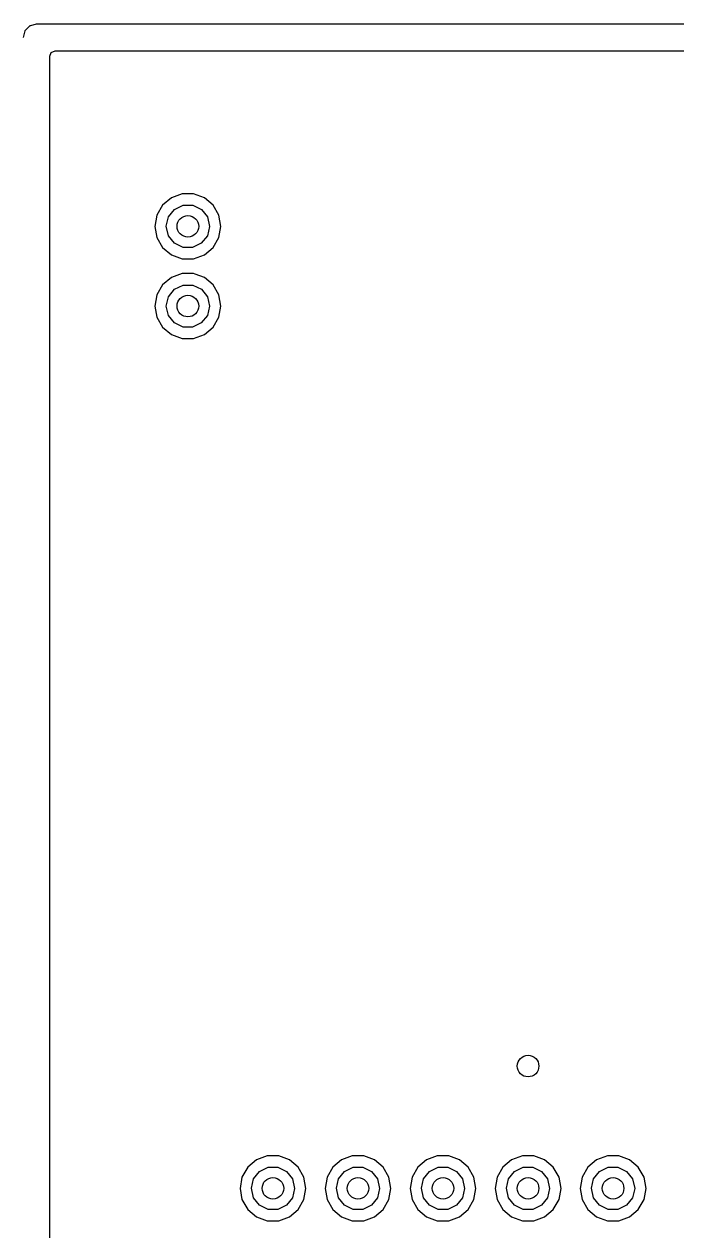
# Model space of a CAD drawing. Extents: x 2.01 to 4.77, y -4.11 to -1.35.
# Drawn here: x 3.3941 to 3.6358, y -2.4114 to -1.9645 of the extents above; entities that cross this region are included whole.
import ezdxf

# ---------------------------------------------------------------- set-up
doc = ezdxf.new("R2010")
doc.units = 0
doc.header["$MEASUREMENT"] = 0
doc.layers.add('BLACK', color=7, linetype='CONTINUOUS')

msp = doc.modelspace()

# ---------------------------------------------------------------- linework, layer by layer
at = {"layer": 'BLACK', "linetype": 'CONTINUOUS'}
for p, q in [((3.39616, -1.96515), (3.39433, -1.96698)), ((3.39641, -1.96508), (3.39616, -1.96515)), ((3.39854, -1.96451), (3.39641, -1.96508)), ((3.39641, -1.96508), (3.39641, -1.96508)), ((3.39866, -1.96448), (3.39854, -1.96451)), ((3.39854, -1.96451), (3.39854, -1.96451)), ((3.39879, -1.96448), (3.39866, -1.96448)), ((4.43372, -1.96457), (3.39879, -1.96448)), ((3.39433, -1.96698), (3.39366, -1.96948)), ((3.40354, -1.97637), (3.40412, -1.97498)), ((3.40412, -1.97498), (3.4055, -1.97441)), ((3.4055, -1.97441), (4.25225, -1.97441)), ((3.40354, -2.09252), (3.40354, -1.97637)), ((3.44862, -2.0288), (3.44537, -2.03152)), ((3.4526, -2.02735), (3.44862, -2.0288)), ((3.45684, -2.02735), (3.4526, -2.02735)), ((3.46083, -2.0288), (3.45684, -2.02735)), ((3.46407, -2.03152), (3.46083, -2.0288)), ((3.44537, -2.03152), (3.44326, -2.0352)), ((3.44752, -2.03589), (3.44974, -2.03311)), ((3.44974, -2.03311), (3.45295, -2.03157)), ((3.45295, -2.03157), (3.45651, -2.03157)), ((3.45651, -2.03157), (3.45972, -2.03312)), ((3.45972, -2.03312), (3.46193, -2.0359)), ((3.46619, -2.0352), (3.46407, -2.03152)), ((3.44326, -2.0352), (3.44252, -2.03937)), ((3.44672, -2.03936), (3.44752, -2.03589)), ((3.46193, -2.0359), (3.46272, -2.03937)), ((3.46693, -2.03937), (3.46619, -2.0352)), ((3.44252, -2.03937), (3.44326, -2.04354)), ((3.44751, -2.04283), (3.44672, -2.03936)), ((3.46272, -2.0394), (3.46192, -2.04286)), ((3.46272, -2.03937), (3.46272, -2.0394)), ((3.46619, -2.04354), (3.46693, -2.03937)), ((3.44326, -2.04354), (3.44537, -2.04722)), ((3.44972, -2.04561), (3.44751, -2.04283)), ((3.45292, -2.04717), (3.44972, -2.04561)), ((3.45969, -2.04564), (3.45648, -2.04717)), ((3.46192, -2.04286), (3.45969, -2.04564)), ((3.46407, -2.04722), (3.46619, -2.04354)), ((3.44537, -2.04722), (3.44862, -2.04994)), ((3.44862, -2.04994), (3.4526, -2.05139)), ((3.4526, -2.05139), (3.45684, -2.05139)), ((3.45648, -2.04717), (3.45292, -2.04717)), ((3.45684, -2.05139), (3.46083, -2.04994)), ((3.46083, -2.04994), (3.46407, -2.04722)), ((3.44862, -2.05833), (3.44537, -2.06105)), ((3.4526, -2.05688), (3.44862, -2.05833)), ((3.45684, -2.05688), (3.4526, -2.05688)), ((3.45742, -2.05709), (3.45684, -2.05688)), ((3.46083, -2.05833), (3.45742, -2.05709)), ((3.46407, -2.06105), (3.46083, -2.05833)), ((3.44326, -2.06472), (3.44252, -2.0689)), ((3.44537, -2.06105), (3.44326, -2.06472)), ((3.44752, -2.06542), (3.44974, -2.06264)), ((3.44974, -2.06264), (3.45295, -2.0611)), ((3.45295, -2.0611), (3.45651, -2.0611)), ((3.45651, -2.0611), (3.45972, -2.06265)), ((3.45972, -2.06265), (3.46193, -2.06543)), ((3.46619, -2.06472), (3.46407, -2.06105)), ((3.46693, -2.0689), (3.46619, -2.06472)), ((3.44252, -2.0689), (3.44326, -2.07307)), ((3.44672, -2.06888), (3.44752, -2.06542)), ((3.44751, -2.07235), (3.44672, -2.06888)), ((3.46272, -2.06893), (3.46192, -2.07239)), ((3.46193, -2.06543), (3.46272, -2.0689)), ((3.46272, -2.0689), (3.46272, -2.06893)), ((3.46619, -2.07307), (3.46693, -2.0689)), ((3.44326, -2.07307), (3.44537, -2.07674)), ((3.44972, -2.07514), (3.44751, -2.07235)), ((3.46192, -2.07239), (3.45969, -2.07517)), ((3.46407, -2.07674), (3.46619, -2.07307)), ((3.44537, -2.07674), (3.44862, -2.07947)), ((3.45292, -2.07669), (3.44972, -2.07514)), ((3.45648, -2.0767), (3.45292, -2.07669)), ((3.45969, -2.07517), (3.45648, -2.0767)), ((3.46083, -2.07947), (3.46407, -2.07674)), ((3.44862, -2.07947), (3.4526, -2.08092)), ((3.4526, -2.08092), (3.45684, -2.08092)), ((3.45684, -2.08092), (3.46083, -2.07947)), ((3.40354, -2.14173), (3.40354, -2.09252)), ((3.40354, -2.51925), (3.40354, -2.14173)), ((3.48012, -2.3851), (3.47687, -2.38782)), ((3.4841, -2.38365), (3.48012, -2.3851)), ((3.48834, -2.38365), (3.4841, -2.38365)), ((3.49232, -2.3851), (3.48834, -2.38365)), ((3.49557, -2.38782), (3.49232, -2.3851)), ((3.51161, -2.3851), (3.50837, -2.38782)), ((3.5156, -2.38365), (3.51161, -2.3851)), ((3.51984, -2.38365), (3.5156, -2.38365)), ((3.52382, -2.3851), (3.51984, -2.38365)), ((3.52707, -2.38782), (3.52382, -2.3851)), ((3.54311, -2.3851), (3.53986, -2.38782)), ((3.54709, -2.38365), (3.54311, -2.3851)), ((3.55133, -2.38365), (3.54709, -2.38365)), ((3.55532, -2.3851), (3.55133, -2.38365)), ((3.55856, -2.38782), (3.55532, -2.3851)), ((3.57461, -2.3851), (3.57136, -2.38782)), ((3.57859, -2.38365), (3.57461, -2.3851)), ((3.58283, -2.38365), (3.57859, -2.38365)), ((3.58681, -2.3851), (3.58283, -2.38365)), ((3.59006, -2.38782), (3.58681, -2.3851)), ((3.6061, -2.3851), (3.60286, -2.38782)), ((3.61009, -2.38365), (3.6061, -2.3851)), ((3.61432, -2.38365), (3.61009, -2.38365)), ((3.61831, -2.3851), (3.61432, -2.38365)), ((3.62155, -2.38782), (3.61831, -2.3851)), ((3.47687, -2.38782), (3.47475, -2.39149)), ((3.47902, -2.39219), (3.48124, -2.38941)), ((3.48124, -2.38941), (3.48445, -2.38787)), ((3.48445, -2.38787), (3.48801, -2.38787)), ((3.48801, -2.38787), (3.49121, -2.38942)), ((3.49121, -2.38942), (3.49343, -2.3922)), ((3.49769, -2.39149), (3.49557, -2.38782)), ((3.50837, -2.38782), (3.50625, -2.39149)), ((3.51051, -2.39219), (3.51274, -2.38941)), ((3.51274, -2.38941), (3.51594, -2.38787)), ((3.51594, -2.38787), (3.5195, -2.38787)), ((3.5195, -2.38787), (3.52271, -2.38942)), ((3.52271, -2.38942), (3.52493, -2.3922)), ((3.52919, -2.39149), (3.52707, -2.38782)), ((3.53986, -2.38782), (3.53774, -2.39149)), ((3.54201, -2.39219), (3.54423, -2.38941)), ((3.54423, -2.38941), (3.54744, -2.38787)), ((3.54744, -2.38787), (3.551, -2.38787)), ((3.551, -2.38787), (3.5542, -2.38942)), ((3.5542, -2.38942), (3.55642, -2.3922)), ((3.56068, -2.39149), (3.55856, -2.38782)), ((3.57136, -2.38782), (3.56924, -2.39149)), ((3.57351, -2.39219), (3.57573, -2.38941)), ((3.57573, -2.38941), (3.57894, -2.38787)), ((3.57894, -2.38787), (3.58249, -2.38787)), ((3.58249, -2.38787), (3.5857, -2.38942)), ((3.5857, -2.38942), (3.58792, -2.3922)), ((3.59218, -2.39149), (3.59006, -2.38782)), ((3.60286, -2.38782), (3.60074, -2.39149)), ((3.605, -2.39219), (3.60722, -2.38941)), ((3.60722, -2.38941), (3.61043, -2.38787)), ((3.61043, -2.38787), (3.61399, -2.38787)), ((3.61399, -2.38787), (3.6172, -2.38942)), ((3.6172, -2.38942), (3.61941, -2.3922)), ((3.62367, -2.39149), (3.62155, -2.38782)), ((3.47475, -2.39149), (3.47402, -2.39567)), ((3.47822, -2.39566), (3.47902, -2.39219)), ((3.49343, -2.3922), (3.49422, -2.39567)), ((3.49843, -2.39567), (3.49769, -2.39149)), ((3.50625, -2.39149), (3.50551, -2.39567)), ((3.50972, -2.39566), (3.51051, -2.39219)), ((3.52493, -2.3922), (3.52572, -2.39567)), ((3.52992, -2.39567), (3.52919, -2.39149)), ((3.53774, -2.39149), (3.53701, -2.39567)), ((3.54121, -2.39566), (3.54201, -2.39219)), ((3.55642, -2.3922), (3.55721, -2.39567)), ((3.56142, -2.39567), (3.56068, -2.39149)), ((3.56924, -2.39149), (3.5685, -2.39567)), ((3.57271, -2.39566), (3.57351, -2.39219)), ((3.58792, -2.3922), (3.58871, -2.39567)), ((3.59291, -2.39567), (3.59218, -2.39149)), ((3.60074, -2.39149), (3.6, -2.39567)), ((3.6042, -2.39566), (3.605, -2.39219)), ((3.61941, -2.3922), (3.6202, -2.39567)), ((3.62441, -2.39567), (3.62367, -2.39149)), ((3.47402, -2.39567), (3.47475, -2.39984)), ((3.47475, -2.39984), (3.47687, -2.40351)), ((3.47901, -2.39913), (3.47822, -2.39566)), ((3.48122, -2.40191), (3.47901, -2.39913)), ((3.49342, -2.39916), (3.49119, -2.40194)), ((3.49422, -2.3957), (3.49342, -2.39916)), ((3.49422, -2.39567), (3.49422, -2.3957)), ((3.49557, -2.40351), (3.49769, -2.39984)), ((3.49769, -2.39984), (3.49843, -2.39567)), ((3.50551, -2.39567), (3.50625, -2.39984)), ((3.50625, -2.39984), (3.50837, -2.40351)), ((3.5105, -2.39913), (3.50972, -2.39566)), ((3.51271, -2.40191), (3.5105, -2.39913)), ((3.52491, -2.39916), (3.52269, -2.40194)), ((3.52572, -2.3957), (3.52491, -2.39916)), ((3.52572, -2.39567), (3.52572, -2.3957)), ((3.52707, -2.40351), (3.52919, -2.39984)), ((3.52919, -2.39984), (3.52992, -2.39567)), ((3.53701, -2.39567), (3.53774, -2.39984)), ((3.53774, -2.39984), (3.53986, -2.40351)), ((3.542, -2.39913), (3.54121, -2.39566)), ((3.54421, -2.40191), (3.542, -2.39913)), ((3.55641, -2.39916), (3.55418, -2.40194)), ((3.55721, -2.3957), (3.55641, -2.39916)), ((3.55721, -2.39567), (3.55721, -2.3957)), ((3.55856, -2.40351), (3.56068, -2.39984)), ((3.56068, -2.39984), (3.56142, -2.39567)), ((3.5685, -2.39567), (3.56924, -2.39984)), ((3.56924, -2.39984), (3.57136, -2.40351)), ((3.57349, -2.39913), (3.57271, -2.39566)), ((3.57571, -2.40191), (3.57349, -2.39913)), ((3.58791, -2.39916), (3.58568, -2.40194)), ((3.58871, -2.3957), (3.58791, -2.39916)), ((3.58871, -2.39567), (3.58871, -2.3957)), ((3.59006, -2.40351), (3.59218, -2.39984)), ((3.59218, -2.39984), (3.59291, -2.39567)), ((3.6, -2.39567), (3.60074, -2.39984)), ((3.60074, -2.39984), (3.60286, -2.40351)), ((3.60499, -2.39913), (3.6042, -2.39566)), ((3.6072, -2.40191), (3.60499, -2.39913)), ((3.6194, -2.39916), (3.61717, -2.40194)), ((3.6202, -2.3957), (3.6194, -2.39916)), ((3.6202, -2.39567), (3.6202, -2.3957)), ((3.62155, -2.40351), (3.62367, -2.39984)), ((3.62367, -2.39984), (3.62441, -2.39567)), ((3.47687, -2.40351), (3.48012, -2.40624)), ((3.48442, -2.40346), (3.48122, -2.40191)), ((3.48798, -2.40347), (3.48442, -2.40346)), ((3.49119, -2.40194), (3.48798, -2.40347)), ((3.49232, -2.40624), (3.49557, -2.40351)), ((3.50837, -2.40351), (3.51161, -2.40624)), ((3.51592, -2.40346), (3.51271, -2.40191)), ((3.51948, -2.40347), (3.51592, -2.40346)), ((3.52269, -2.40194), (3.51948, -2.40347)), ((3.52382, -2.40624), (3.52707, -2.40351)), ((3.53986, -2.40351), (3.54311, -2.40624)), ((3.54741, -2.40346), (3.54421, -2.40191)), ((3.55097, -2.40347), (3.54741, -2.40346)), ((3.55418, -2.40194), (3.55097, -2.40347)), ((3.55532, -2.40624), (3.55856, -2.40351)), ((3.57136, -2.40351), (3.57461, -2.40624)), ((3.57891, -2.40346), (3.57571, -2.40191)), ((3.58247, -2.40347), (3.57891, -2.40346)), ((3.58568, -2.40194), (3.58247, -2.40347)), ((3.58681, -2.40624), (3.59006, -2.40351)), ((3.60286, -2.40351), (3.6061, -2.40624)), ((3.61041, -2.40346), (3.6072, -2.40191)), ((3.61396, -2.40347), (3.61041, -2.40346)), ((3.61717, -2.40194), (3.61396, -2.40347)), ((3.61831, -2.40624), (3.62155, -2.40351)), ((3.48012, -2.40624), (3.4841, -2.40769)), ((3.4841, -2.40769), (3.48834, -2.40769)), ((3.48834, -2.40769), (3.49232, -2.40624)), ((3.51161, -2.40624), (3.5156, -2.40769)), ((3.5156, -2.40769), (3.51984, -2.40769)), ((3.51984, -2.40769), (3.52382, -2.40624)), ((3.54311, -2.40624), (3.54709, -2.40769)), ((3.54709, -2.40769), (3.55133, -2.40769)), ((3.55133, -2.40769), (3.55532, -2.40624)), ((3.57461, -2.40624), (3.57859, -2.40769)), ((3.57859, -2.40769), (3.58283, -2.40769)), ((3.58283, -2.40769), (3.58681, -2.40624)), ((3.6061, -2.40624), (3.61009, -2.40769)), ((3.61009, -2.40769), (3.61432, -2.40769)), ((3.61432, -2.40769), (3.61831, -2.40624))]:
    msp.add_line(p, q, dxfattribs=at)
at = {"layer": 'BLACK'}
for centre in [(3.45472, -2.03937), (3.45472, -2.0689), (3.58071, -2.35039), (3.48622, -2.39567), (3.51772, -2.39567), (3.54921, -2.39567), (3.58071, -2.39567), (3.6122, -2.39567)]:
    msp.add_circle(centre, 0.004, dxfattribs=at)

doc.saveas('drawing.dxf')
